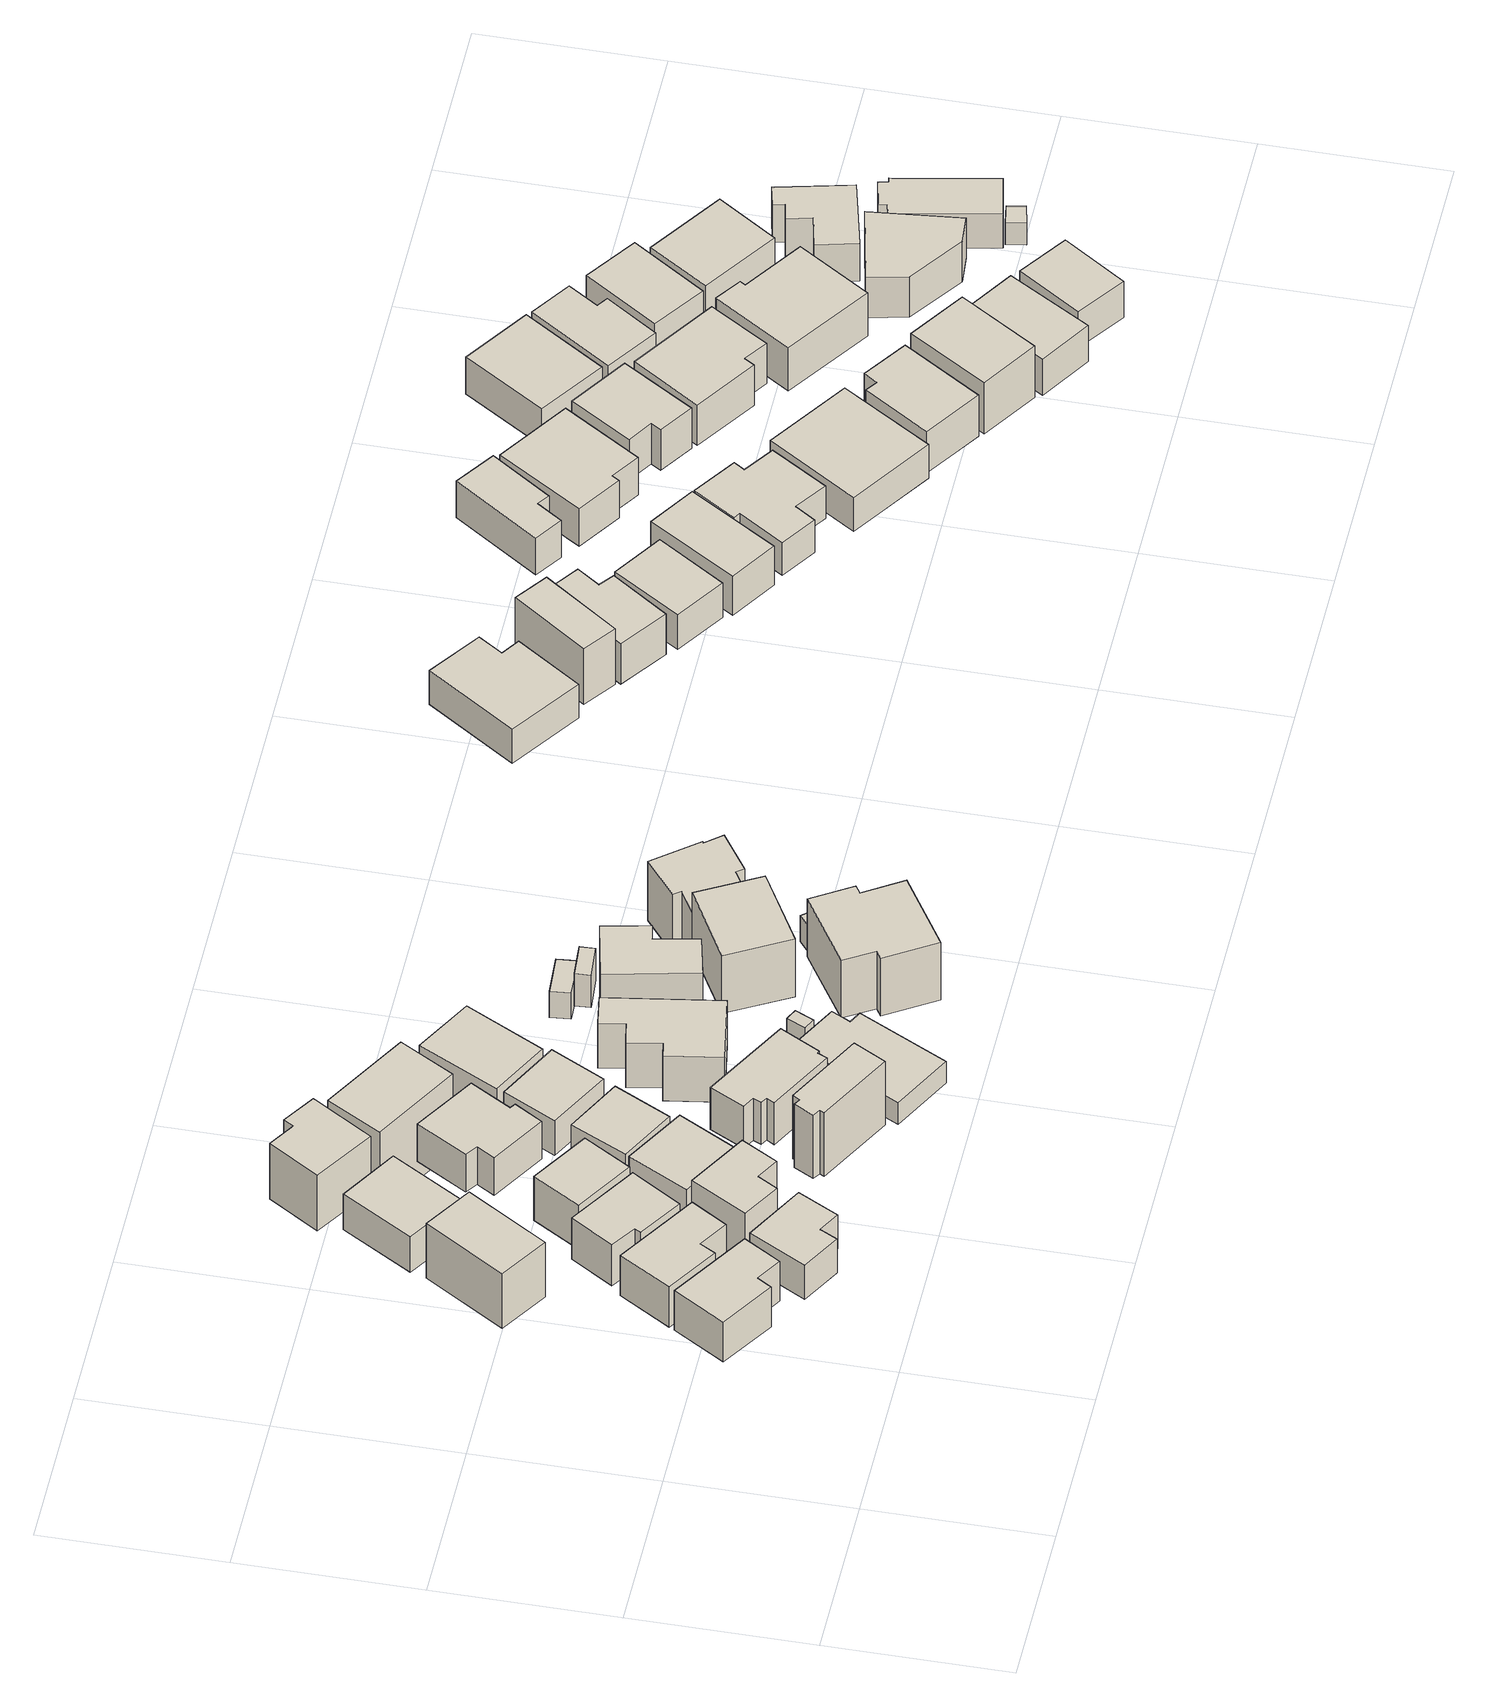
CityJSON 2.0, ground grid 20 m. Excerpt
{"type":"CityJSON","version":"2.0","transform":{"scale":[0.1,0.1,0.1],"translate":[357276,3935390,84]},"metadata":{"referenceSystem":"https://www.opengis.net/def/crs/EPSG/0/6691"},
"CityObjects":{
"building1":{"type":"Building","attributes":{"usage":"411","measuredHeight":6.2,"storeysAboveGround":2,"BuildingIDAttribute.prefecture":"14","BuildingIDAttribute.city":"14153","BuildingDetailAttribute.totalFloorArea":105.01,"BuildingDetailAttribute.buildingFootprintArea":52.5,"BuildingDetailAttribute.buildingStructureType":"601","BuildingDetailAttribute.buildingStructureOrgType":"1","BuildingDetailAttribute.orgUsage":"10","BuildingDetailAttribute.surveyYear":2015},"geometry":[{"type":"Solid","lod":"1","boundaries":[[[[0,1,2,3,4,5]],[[4,6,7,5]],[[3,8,6,4]],[[2,9,8,3]],[[1,10,9,2]],[[0,11,10,1]],[[5,7,11,0]],[[6,8,9,10,11,7]]]]}]},
"building2":{"type":"Building","attributes":{"usage":"411","measuredHeight":6.5,"storeysAboveGround":2,"BuildingIDAttribute.prefecture":"14","BuildingIDAttribute.city":"14153","BuildingDetailAttribute.totalFloorArea":103.82,"BuildingDetailAttribute.buildingFootprintArea":51.91,"BuildingDetailAttribute.buildingStructureType":"601","BuildingDetailAttribute.buildingStructureOrgType":"1","BuildingDetailAttribute.orgUsage":"10","BuildingDetailAttribute.surveyYear":2015},"geometry":[{"type":"Solid","lod":"1","boundaries":[[[[12,13,14,15,16,17]],[[16,18,19,17]],[[15,20,18,16]],[[14,21,20,15]],[[13,22,21,14]],[[12,23,22,13]],[[17,19,23,12]],[[18,20,21,22,23,19]]]]}]},
"building3":{"type":"Building","attributes":{"usage":"411","measuredHeight":8.1,"storeysAboveGround":3,"BuildingIDAttribute.prefecture":"14","BuildingIDAttribute.city":"14153","BuildingDetailAttribute.totalFloorArea":165.5,"BuildingDetailAttribute.buildingFootprintArea":55.17,"BuildingDetailAttribute.buildingStructureType":"601","BuildingDetailAttribute.buildingStructureOrgType":"1","BuildingDetailAttribute.orgUsage":"10","BuildingDetailAttribute.surveyYear":2015},"geometry":[{"type":"Solid","lod":"1","boundaries":[[[[24,25,26,27]],[[26,28,29,27]],[[25,30,28,26]],[[24,31,30,25]],[[27,29,31,24]],[[28,30,31,29]]]]}]},
"building4":{"type":"Building","attributes":{"usage":"411","measuredHeight":5.1,"storeysAboveGround":2,"BuildingIDAttribute.prefecture":"14","BuildingIDAttribute.city":"14153","BuildingDetailAttribute.totalFloorArea":83.17,"BuildingDetailAttribute.buildingFootprintArea":41.58,"BuildingDetailAttribute.buildingStructureType":"601","BuildingDetailAttribute.buildingStructureOrgType":"1","BuildingDetailAttribute.orgUsage":"10","BuildingDetailAttribute.surveyYear":2015},"geometry":[{"type":"Solid","lod":"1","boundaries":[[[[32,33,34,35,36,37]],[[36,38,39,37]],[[35,40,38,36]],[[34,41,40,35]],[[33,42,41,34]],[[32,43,42,33]],[[37,39,43,32]],[[38,40,41,42,43,39]]]]}]},
"building5":{"type":"Building","attributes":{"usage":"411","measuredHeight":6.7,"storeysAboveGround":2,"BuildingIDAttribute.prefecture":"14","BuildingIDAttribute.city":"14153","BuildingDetailAttribute.totalFloorArea":92.47,"BuildingDetailAttribute.buildingFootprintArea":46.24,"BuildingDetailAttribute.buildingStructureType":"601","BuildingDetailAttribute.buildingStructureOrgType":"1","BuildingDetailAttribute.orgUsage":"10","BuildingDetailAttribute.surveyYear":2015},"geometry":[{"type":"Solid","lod":"1","boundaries":[[[[44,45,46,47,48,49]],[[48,50,51,49]],[[47,52,50,48]],[[46,53,52,47]],[[45,54,53,46]],[[44,55,54,45]],[[49,51,55,44]],[[50,52,53,54,55,51]]]]}]},
"building6":{"type":"Building","attributes":{"usage":"411","measuredHeight":7.8,"storeysAboveGround":2,"BuildingIDAttribute.prefecture":"14","BuildingIDAttribute.city":"14153","BuildingDetailAttribute.totalFloorArea":79.97,"BuildingDetailAttribute.buildingFootprintArea":39.98,"BuildingDetailAttribute.buildingStructureType":"601","BuildingDetailAttribute.buildingStructureOrgType":"1","BuildingDetailAttribute.orgUsage":"10","BuildingDetailAttribute.surveyYear":2015},"geometry":[{"type":"Solid","lod":"1","boundaries":[[[[56,57,58,59,60,61]],[[60,62,63,61]],[[59,64,62,60]],[[58,65,64,59]],[[57,66,65,58]],[[56,67,66,57]],[[61,63,67,56]],[[62,64,65,66,67,63]]]]}]},
"building7":{"type":"Building","attributes":{"usage":"411","measuredHeight":5.6,"storeysAboveGround":2,"BuildingIDAttribute.prefecture":"14","BuildingIDAttribute.city":"14153","BuildingDetailAttribute.totalFloorArea":114.81,"BuildingDetailAttribute.buildingFootprintArea":57.4,"BuildingDetailAttribute.buildingStructureType":"601","BuildingDetailAttribute.buildingStructureOrgType":"1","BuildingDetailAttribute.orgUsage":"10","BuildingDetailAttribute.surveyYear":2015},"geometry":[{"type":"Solid","lod":"1","boundaries":[[[[68,69,70,71]],[[70,72,73,71]],[[69,74,72,70]],[[68,75,74,69]],[[71,73,75,68]],[[72,74,75,73]]]]}]},
"building8":{"type":"Building","attributes":{"usage":"411","measuredHeight":7.2,"storeysAboveGround":2,"BuildingIDAttribute.prefecture":"14","BuildingIDAttribute.city":"14153","BuildingDetailAttribute.totalFloorArea":77.04,"BuildingDetailAttribute.buildingFootprintArea":38.52,"BuildingDetailAttribute.buildingStructureType":"601","BuildingDetailAttribute.buildingStructureOrgType":"1","BuildingDetailAttribute.orgUsage":"10","BuildingDetailAttribute.surveyYear":2015},"geometry":[{"type":"Solid","lod":"1","boundaries":[[[[76,77,78,79]],[[78,80,81,79]],[[77,82,80,78]],[[76,83,82,77]],[[79,81,83,76]],[[80,82,83,81]]]]}]},
"building9":{"type":"Building","attributes":{"usage":"411","measuredHeight":6.4,"storeysAboveGround":2,"BuildingIDAttribute.prefecture":"14","BuildingIDAttribute.city":"14153","BuildingDetailAttribute.totalFloorArea":116.78,"BuildingDetailAttribute.buildingFootprintArea":58.39,"BuildingDetailAttribute.buildingStructureType":"601","BuildingDetailAttribute.buildingStructureOrgType":"1","BuildingDetailAttribute.orgUsage":"10","BuildingDetailAttribute.surveyYear":2015},"geometry":[{"type":"Solid","lod":"1","boundaries":[[[[84,85,86,87]],[[86,88,89,87]],[[85,90,88,86]],[[84,91,90,85]],[[87,89,91,84]],[[88,90,91,89]]]]}]},
"building10":{"type":"Building","attributes":{"usage":"412","measuredHeight":8.6,"storeysAboveGround":2,"BuildingIDAttribute.prefecture":"14","BuildingIDAttribute.city":"14153","BuildingDetailAttribute.totalFloorArea":86.62,"BuildingDetailAttribute.buildingFootprintArea":43.31,"BuildingDetailAttribute.buildingStructureType":"601","BuildingDetailAttribute.buildingStructureOrgType":"1","BuildingDetailAttribute.orgUsage":"20","BuildingDetailAttribute.surveyYear":2015},"geometry":[{"type":"Solid","lod":"1","boundaries":[[[[92,93,94,95,96,97]],[[96,98,99,97]],[[95,100,98,96]],[[94,101,100,95]],[[93,102,101,94]],[[92,103,102,93]],[[97,99,103,92]],[[98,100,101,102,103,99]]]]}]},
"building11":{"type":"Building","attributes":{"usage":"411","measuredHeight":6.5,"storeysAboveGround":2,"BuildingIDAttribute.prefecture":"14","BuildingIDAttribute.city":"14153","BuildingDetailAttribute.totalFloorArea":81.67,"BuildingDetailAttribute.buildingFootprintArea":40.83,"BuildingDetailAttribute.buildingStructureType":"601","BuildingDetailAttribute.buildingStructureOrgType":"1","BuildingDetailAttribute.orgUsage":"10","BuildingDetailAttribute.surveyYear":2015},"geometry":[{"type":"Solid","lod":"1","boundaries":[[[[104,105,106,107]],[[106,108,109,107]],[[105,110,108,106]],[[104,111,110,105]],[[107,109,111,104]],[[108,110,111,109]]]]}]},
"building12":{"type":"Building","attributes":{"usage":"411","measuredHeight":9.2,"storeysAboveGround":3,"BuildingIDAttribute.prefecture":"14","BuildingIDAttribute.city":"14153","BuildingDetailAttribute.totalFloorArea":96.27,"BuildingDetailAttribute.buildingFootprintArea":32.09,"BuildingDetailAttribute.buildingStructureType":"601","BuildingDetailAttribute.buildingStructureOrgType":"1","BuildingDetailAttribute.orgUsage":"10","BuildingDetailAttribute.surveyYear":2015},"geometry":[{"type":"Solid","lod":"1","boundaries":[[[[112,113,114,115,116,117,118,119]],[[118,120,121,119]],[[117,122,120,118]],[[116,123,122,117]],[[115,124,123,116]],[[114,125,124,115]],[[113,126,125,114]],[[112,127,126,113]],[[119,121,127,112]],[[120,122,123,124,125,126,127,121]]]]}]},
"building13":{"type":"Building","attributes":{"usage":"411","measuredHeight":6.4,"storeysAboveGround":2,"BuildingIDAttribute.prefecture":"14","BuildingIDAttribute.city":"14153","BuildingDetailAttribute.totalFloorArea":84.04,"BuildingDetailAttribute.buildingFootprintArea":42.02,"BuildingDetailAttribute.buildingStructureType":"601","BuildingDetailAttribute.buildingStructureOrgType":"1","BuildingDetailAttribute.orgUsage":"10","BuildingDetailAttribute.surveyYear":2015},"geometry":[{"type":"Solid","lod":"1","boundaries":[[[[128,129,130,131,132,133,134,135]],[[134,136,137,135]],[[133,138,136,134]],[[132,139,138,133]],[[131,140,139,132]],[[130,141,140,131]],[[129,142,141,130]],[[128,143,142,129]],[[135,137,143,128]],[[136,138,139,140,141,142,143,137]]]]}]},
"building14":{"type":"Building","attributes":{"usage":"412","measuredHeight":6.6,"storeysAboveGround":2,"BuildingIDAttribute.prefecture":"14","BuildingIDAttribute.city":"14153","BuildingDetailAttribute.totalFloorArea":97.39,"BuildingDetailAttribute.buildingFootprintArea":48.7,"BuildingDetailAttribute.buildingStructureType":"610","BuildingDetailAttribute.buildingStructureOrgType":"2","BuildingDetailAttribute.orgUsage":"20","BuildingDetailAttribute.surveyYear":2015},"geometry":[{"type":"Solid","lod":"1","boundaries":[[[[144,145,146,147]],[[146,148,149,147]],[[145,150,148,146]],[[144,151,150,145]],[[147,149,151,144]],[[148,150,151,149]]]]}]},
"building15":{"type":"Building","attributes":{"usage":"412","measuredHeight":11.1,"storeysAboveGround":2,"BuildingIDAttribute.prefecture":"14","BuildingIDAttribute.city":"14153","BuildingDetailAttribute.totalFloorArea":129.77,"BuildingDetailAttribute.buildingFootprintArea":64.89,"BuildingDetailAttribute.buildingStructureType":"601","BuildingDetailAttribute.buildingStructureOrgType":"1","BuildingDetailAttribute.orgUsage":"20","BuildingDetailAttribute.surveyYear":2015},"geometry":[{"type":"Solid","lod":"1","boundaries":[[[[152,153,154,155]],[[154,156,157,155]],[[153,158,156,154]],[[152,159,158,153]],[[155,157,159,152]],[[156,158,159,157]]]]}]},
"building16":{"type":"Building","attributes":{"usage":"413","measuredHeight":6.7,"storeysAboveGround":2,"BuildingIDAttribute.prefecture":"14","BuildingIDAttribute.city":"14153","BuildingDetailAttribute.totalFloorArea":169.78,"BuildingDetailAttribute.buildingFootprintArea":84.89,"BuildingDetailAttribute.buildingStructureType":"601","BuildingDetailAttribute.buildingStructureOrgType":"1","BuildingDetailAttribute.orgUsage":"30","BuildingDetailAttribute.surveyYear":2015},"geometry":[{"type":"Solid","lod":"1","boundaries":[[[[160,161,162,163,164,165,166,167,168,169]],[[168,170,171,169]],[[167,172,170,168]],[[166,173,172,167]],[[165,174,173,166]],[[164,175,174,165]],[[163,176,175,164]],[[162,177,176,163]],[[161,178,177,162]],[[160,179,178,161]],[[169,171,179,160]],[[170,172,173,174,175,176,177,178,179,171]]]]}]},
"building17":{"type":"Building","attributes":{"usage":"411","storeysAboveGround":2,"BuildingIDAttribute.prefecture":"14","BuildingIDAttribute.city":"14153","BuildingDetailAttribute.totalFloorArea":164.51,"BuildingDetailAttribute.buildingFootprintArea":82.25,"BuildingDetailAttribute.buildingStructureType":"601","BuildingDetailAttribute.buildingStructureOrgType":"1","BuildingDetailAttribute.orgUsage":"10","BuildingDetailAttribute.surveyYear":2015},"geometry":[{"type":"Solid","lod":"1","boundaries":[[[[180,181,182,183,184,185]],[[184,186,187,185]],[[183,188,186,184]],[[182,189,188,183]],[[181,190,189,182]],[[180,191,190,181]],[[185,187,191,180]],[[186,188,189,190,191,187]]]]}]},
"building18":{"type":"Building","attributes":{"usage":"412","measuredHeight":9.7,"storeysAboveGround":2,"BuildingIDAttribute.prefecture":"14","BuildingIDAttribute.city":"14153","BuildingDetailAttribute.totalFloorArea":137.78,"BuildingDetailAttribute.buildingFootprintArea":68.89,"BuildingDetailAttribute.buildingStructureType":"610","BuildingDetailAttribute.buildingStructureOrgType":"2","BuildingDetailAttribute.orgUsage":"20","BuildingDetailAttribute.surveyYear":2015},"geometry":[{"type":"Solid","lod":"1","boundaries":[[[[192,193,194,195]],[[194,196,197,195]],[[193,198,196,194]],[[192,199,198,193]],[[195,197,199,192]],[[196,198,199,197]]]]}]},
"building19":{"type":"Building","attributes":{"usage":"411","measuredHeight":7.8,"storeysAboveGround":2,"BuildingIDAttribute.prefecture":"14","BuildingIDAttribute.city":"14153","BuildingDetailAttribute.totalFloorArea":143.41,"BuildingDetailAttribute.buildingFootprintArea":71.7,"BuildingDetailAttribute.buildingStructureType":"601","BuildingDetailAttribute.buildingStructureOrgType":"1","BuildingDetailAttribute.orgUsage":"10","BuildingDetailAttribute.surveyYear":2015},"geometry":[{"type":"Solid","lod":"1","boundaries":[[[[200,201,202,203,204,205,206,207]],[[206,208,209,207]],[[205,210,208,206]],[[204,211,210,205]],[[203,212,211,204]],[[202,213,212,203]],[[201,214,213,202]],[[200,215,214,201]],[[207,209,215,200]],[[208,210,211,212,213,214,215,209]]]]}]},
"building20":{"type":"Building","attributes":{"BuildingIDAttribute.prefecture":"14","BuildingIDAttribute.city":"14153","BuildingDetailAttribute.surveyYear":2015},"geometry":[{"type":"Solid","lod":"1","boundaries":[[[[216,217,218,219]],[[218,220,221,219]],[[217,222,220,218]],[[216,223,222,217]],[[219,221,223,216]],[[220,222,223,221]]]]}]},
"building21":{"type":"Building","attributes":{"measuredHeight":4.3,"BuildingIDAttribute.prefecture":"14","BuildingIDAttribute.city":"14153","BuildingDetailAttribute.surveyYear":2015},"geometry":[{"type":"Solid","lod":"1","boundaries":[[[[224,225,226,227,228]],[[227,229,230,228]],[[226,231,229,227]],[[225,232,231,226]],[[224,233,232,225]],[[228,230,233,224]],[[229,231,232,233,230]]]]}]},
"building22":{"type":"Building","attributes":{"usage":"411","measuredHeight":8.5,"storeysAboveGround":2,"BuildingIDAttribute.prefecture":"14","BuildingIDAttribute.city":"14153","BuildingDetailAttribute.totalFloorArea":115.62,"BuildingDetailAttribute.buildingFootprintArea":57.81,"BuildingDetailAttribute.buildingStructureType":"610","BuildingDetailAttribute.buildingStructureOrgType":"2","BuildingDetailAttribute.orgUsage":"10","BuildingDetailAttribute.surveyYear":2015},"geometry":[{"type":"Solid","lod":"1","boundaries":[[[[234,235,236,237,238,239]],[[238,240,241,239]],[[237,242,240,238]],[[236,243,242,237]],[[235,244,243,236]],[[234,245,244,235]],[[239,241,245,234]],[[240,242,243,244,245,241]]]]}]},
"building23":{"type":"Building","attributes":{"measuredHeight":4.7,"BuildingIDAttribute.prefecture":"14","BuildingIDAttribute.city":"14153","BuildingDetailAttribute.surveyYear":2015},"geometry":[{"type":"Solid","lod":"1","boundaries":[[[[246,227,226,247,248]],[[247,249,250,248]],[[226,251,249,247]],[[227,252,251,226]],[[246,253,252,227]],[[248,250,253,246]],[[249,251,252,253,250]]]]}]},
"building24":{"type":"Building","attributes":{"usage":"411","measuredHeight":9.1,"storeysAboveGround":2,"BuildingIDAttribute.prefecture":"14","BuildingIDAttribute.city":"14153","BuildingDetailAttribute.totalFloorArea":165.86,"BuildingDetailAttribute.buildingFootprintArea":82.93,"BuildingDetailAttribute.buildingStructureType":"601","BuildingDetailAttribute.buildingStructureOrgType":"1","BuildingDetailAttribute.orgUsage":"10","BuildingDetailAttribute.surveyYear":2015,"BuildingLandSlideRiskAttribute.description":"1","BuildingLandSlideRiskAttribute.areaType":"1"},"geometry":[{"type":"Solid","lod":"1","boundaries":[[[[254,255,256,257,258,259,260,261]],[[260,262,263,261]],[[259,264,262,260]],[[258,265,264,259]],[[257,266,265,258]],[[256,267,266,257]],[[255,268,267,256]],[[254,269,268,255]],[[261,263,269,254]],[[262,264,265,266,267,268,269,263]]]]}]},
"building25":{"type":"Building","attributes":{"usage":"413","measuredHeight":9,"storeysAboveGround":2,"BuildingIDAttribute.prefecture":"14","BuildingIDAttribute.city":"14153","BuildingDetailAttribute.totalFloorArea":117.1,"BuildingDetailAttribute.buildingFootprintArea":58.55,"BuildingDetailAttribute.buildingStructureType":"601","BuildingDetailAttribute.buildingStructureOrgType":"1","BuildingDetailAttribute.orgUsage":"30","BuildingDetailAttribute.surveyYear":2015},"geometry":[{"type":"Solid","lod":"1","boundaries":[[[[270,271,272,273]],[[272,274,275,273]],[[271,276,274,272]],[[270,277,276,271]],[[273,275,277,270]],[[274,276,277,275]]]]}]},
"building26":{"type":"Building","attributes":{"measuredHeight":4.3,"BuildingIDAttribute.prefecture":"14","BuildingIDAttribute.city":"14153","BuildingDetailAttribute.surveyYear":2015},"geometry":[{"type":"Solid","lod":"1","boundaries":[[[[278,279,280,281]],[[280,282,283,281]],[[279,284,282,280]],[[278,285,284,279]],[[281,283,285,278]],[[282,284,285,283]]]]}]},
"building27":{"type":"Building","attributes":{"usage":"413","measuredHeight":10,"storeysAboveGround":2,"BuildingIDAttribute.prefecture":"14","BuildingIDAttribute.city":"14153","BuildingDetailAttribute.totalFloorArea":134.69,"BuildingDetailAttribute.buildingFootprintArea":67.34,"BuildingDetailAttribute.buildingStructureType":"601","BuildingDetailAttribute.buildingStructureOrgType":"1","BuildingDetailAttribute.orgUsage":"30","BuildingDetailAttribute.surveyYear":2015},"geometry":[{"type":"Solid","lod":"1","boundaries":[[[[286,287,288,289,290,291,292,293,294,295]],[[294,296,297,295]],[[293,298,296,294]],[[292,299,298,293]],[[291,300,299,292]],[[290,301,300,291]],[[289,302,301,290]],[[288,303,302,289]],[[287,304,303,288]],[[286,305,304,287]],[[295,297,305,286]],[[296,298,299,300,301,302,303,304,305,297]]]]}]},
"building28":{"type":"Building","attributes":{"usage":"411","measuredHeight":5.7,"storeysAboveGround":2,"BuildingIDAttribute.prefecture":"14","BuildingIDAttribute.city":"14153","BuildingDetailAttribute.totalFloorArea":172.62,"BuildingDetailAttribute.buildingFootprintArea":86.31,"BuildingDetailAttribute.buildingStructureType":"601","BuildingDetailAttribute.buildingStructureOrgType":"1","BuildingDetailAttribute.orgUsage":"10","BuildingDetailAttribute.surveyYear":2015,"BuildingRiverFloodingRiskAttribute.description":"6","BuildingRiverFloodingRiskAttribute.rankOrg":"2","BuildingRiverFloodingRiskAttribute.depth":1.21,"BuildingRiverFloodingRiskAttribute.adminType":"2","BuildingRiverFloodingRiskAttribute.scale":"1","BuildingLandSlideRiskAttribute.description":"1","BuildingLandSlideRiskAttribute.areaType":"1"},"geometry":[{"type":"Solid","lod":"1","boundaries":[[[[306,307,308,309,310,311]],[[310,312,313,311]],[[309,314,312,310]],[[308,315,314,309]],[[307,316,315,308]],[[306,317,316,307]],[[311,313,317,306]],[[312,314,315,316,317,313]]]]}]},
"building29":{"type":"Building","attributes":{"usage":"411","measuredHeight":8.3,"storeysAboveGround":2,"BuildingIDAttribute.prefecture":"14","BuildingIDAttribute.city":"14153","BuildingDetailAttribute.totalFloorArea":89.39,"BuildingDetailAttribute.buildingFootprintArea":44.69,"BuildingDetailAttribute.buildingStructureType":"601","BuildingDetailAttribute.buildingStructureOrgType":"1","BuildingDetailAttribute.orgUsage":"10","BuildingDetailAttribute.surveyYear":2015,"BuildingRiverFloodingRiskAttribute.description":"6","BuildingRiverFloodingRiskAttribute.rankOrg":"2","BuildingRiverFloodingRiskAttribute.depth":1.24,"BuildingRiverFloodingRiskAttribute.adminType":"2","BuildingRiverFloodingRiskAttribute.scale":"1"},"geometry":[{"type":"Solid","lod":"1","boundaries":[[[[318,319,320,321]],[[320,322,323,321]],[[319,324,322,320]],[[318,325,324,319]],[[321,323,325,318]],[[322,324,325,323]]]]}]},
"building30":{"type":"Building","attributes":{"usage":"411","measuredHeight":6.7,"storeysAboveGround":2,"BuildingIDAttribute.prefecture":"14","BuildingIDAttribute.city":"14153","BuildingDetailAttribute.totalFloorArea":91.14,"BuildingDetailAttribute.buildingFootprintArea":45.57,"BuildingDetailAttribute.buildingStructureType":"601","BuildingDetailAttribute.buildingStructureOrgType":"1","BuildingDetailAttribute.orgUsage":"10","BuildingDetailAttribute.surveyYear":2015,"BuildingRiverFloodingRiskAttribute.description":"6","BuildingRiverFloodingRiskAttribute.rankOrg":"2","BuildingRiverFloodingRiskAttribute.depth":1.1,"BuildingRiverFloodingRiskAttribute.adminType":"2","BuildingRiverFloodingRiskAttribute.scale":"1"},"geometry":[{"type":"Solid","lod":"1","boundaries":[[[[326,327,328,329,330,331]],[[330,332,333,331]],[[329,334,332,330]],[[328,335,334,329]],[[327,336,335,328]],[[326,337,336,327]],[[331,333,337,326]],[[332,334,335,336,337,333]]]]}]},
"building31":{"type":"Building","attributes":{"usage":"411","measuredHeight":5.8,"storeysAboveGround":2,"BuildingIDAttribute.prefecture":"14","BuildingIDAttribute.city":"14153","BuildingDetailAttribute.totalFloorArea":96.42,"BuildingDetailAttribute.buildingFootprintArea":48.21,"BuildingDetailAttribute.buildingStructureType":"601","BuildingDetailAttribute.buildingStructureOrgType":"1","BuildingDetailAttribute.orgUsage":"10","BuildingDetailAttribute.surveyYear":2015,"BuildingRiverFloodingRiskAttribute.description":"6","BuildingRiverFloodingRiskAttribute.rankOrg":"2","BuildingRiverFloodingRiskAttribute.depth":0.972,"BuildingRiverFloodingRiskAttribute.adminType":"2","BuildingRiverFloodingRiskAttribute.scale":"1"},"geometry":[{"type":"Solid","lod":"1","boundaries":[[[[338,339,340,341]],[[340,342,343,341]],[[339,344,342,340]],[[338,345,344,339]],[[341,343,345,338]],[[342,344,345,343]]]]}]},
"building32":{"type":"Building","attributes":{"usage":"411","measuredHeight":6.8,"storeysAboveGround":2,"BuildingIDAttribute.prefecture":"14","BuildingIDAttribute.city":"14153","BuildingDetailAttribute.totalFloorArea":114.7,"BuildingDetailAttribute.buildingFootprintArea":57.35,"BuildingDetailAttribute.buildingStructureType":"601","BuildingDetailAttribute.buildingStructureOrgType":"1","BuildingDetailAttribute.orgUsage":"10","BuildingDetailAttribute.surveyYear":2015,"BuildingRiverFloodingRiskAttribute.description":"6","BuildingRiverFloodingRiskAttribute.rankOrg":"2","BuildingRiverFloodingRiskAttribute.depth":1.36,"BuildingRiverFloodingRiskAttribute.adminType":"2","BuildingRiverFloodingRiskAttribute.scale":"1"},"geometry":[{"type":"Solid","lod":"1","boundaries":[[[[346,347,348,349]],[[348,350,351,349]],[[347,352,350,348]],[[346,353,352,347]],[[349,351,353,346]],[[350,352,353,351]]]]}]},
"building33":{"type":"Building","attributes":{"usage":"411","measuredHeight":4.6,"storeysAboveGround":2,"BuildingIDAttribute.prefecture":"14","BuildingIDAttribute.city":"14153","BuildingDetailAttribute.totalFloorArea":177.79,"BuildingDetailAttribute.buildingFootprintArea":88.89,"BuildingDetailAttribute.buildingStructureType":"601","BuildingDetailAttribute.buildingStructureOrgType":"1","BuildingDetailAttribute.orgUsage":"10","BuildingDetailAttribute.surveyYear":2015,"BuildingRiverFloodingRiskAttribute.description":"6","BuildingRiverFloodingRiskAttribute.rankOrg":"2","BuildingRiverFloodingRiskAttribute.depth":1.07,"BuildingRiverFloodingRiskAttribute.adminType":"2","BuildingRiverFloodingRiskAttribute.scale":"1"},"geometry":[{"type":"Solid","lod":"1","boundaries":[[[[354,355,356,357,358,359,360,361,362,363]],[[362,364,365,363]],[[361,366,364,362]],[[360,367,366,361]],[[359,368,367,360]],[[358,369,368,359]],[[357,370,369,358]],[[356,371,370,357]],[[355,372,371,356]],[[354,373,372,355]],[[363,365,373,354]],[[364,366,367,368,369,370,371,372,373,365]]]]}]},
"building34":{"type":"Building","attributes":{"usage":"411","measuredHeight":5.9,"storeysAboveGround":2,"BuildingIDAttribute.prefecture":"14","BuildingIDAttribute.city":"14153","BuildingDetailAttribute.totalFloorArea":78.63,"BuildingDetailAttribute.buildingFootprintArea":39.31,"BuildingDetailAttribute.buildingStructureType":"601","BuildingDetailAttribute.buildingStructureOrgType":"1","BuildingDetailAttribute.orgUsage":"10","BuildingDetailAttribute.surveyYear":2015,"BuildingRiverFloodingRiskAttribute.description":"6","BuildingRiverFloodingRiskAttribute.rankOrg":"2","BuildingRiverFloodingRiskAttribute.depth":1.12,"BuildingRiverFloodingRiskAttribute.adminType":"2","BuildingRiverFloodingRiskAttribute.scale":"1"},"geometry":[{"type":"Solid","lod":"1","boundaries":[[[[374,375,376,377,378,379]],[[378,380,381,379]],[[377,382,380,378]],[[376,383,382,377]],[[375,384,383,376]],[[374,385,384,375]],[[379,381,385,374]],[[380,382,383,384,385,381]]]]}]},
"building35":{"type":"Building","attributes":{"usage":"411","measuredHeight":6.5,"storeysAboveGround":2,"BuildingIDAttribute.prefecture":"14","BuildingIDAttribute.city":"14153","BuildingDetailAttribute.totalFloorArea":170.46,"BuildingDetailAttribute.buildingFootprintArea":85.23,"BuildingDetailAttribute.buildingStructureType":"601","BuildingDetailAttribute.buildingStructureOrgType":"1","BuildingDetailAttribute.orgUsage":"10","BuildingDetailAttribute.surveyYear":2015,"BuildingRiverFloodingRiskAttribute.description":"6","BuildingRiverFloodingRiskAttribute.rankOrg":"2","BuildingRiverFloodingRiskAttribute.depth":0.922,"BuildingRiverFloodingRiskAttribute.adminType":"2","BuildingRiverFloodingRiskAttribute.scale":"1"},"geometry":[{"type":"Solid","lod":"1","boundaries":[[[[386,387,388,389,390,391]],[[390,392,393,391]],[[389,394,392,390]],[[388,395,394,389]],[[387,396,395,388]],[[386,397,396,387]],[[391,393,397,386]],[[392,394,395,396,397,393]]]]}]},
"building36":{"type":"Building","attributes":{"usage":"412","measuredHeight":5.2,"storeysAboveGround":2,"BuildingIDAttribute.prefecture":"14","BuildingIDAttribute.city":"14153","BuildingDetailAttribute.totalFloorArea":209.8,"BuildingDetailAttribute.buildingFootprintArea":104.9,"BuildingDetailAttribute.buildingStructureType":"601","BuildingDetailAttribute.buildingStructureOrgType":"1","BuildingDetailAttribute.orgUsage":"20","BuildingDetailAttribute.surveyYear":2015,"BuildingRiverFloodingRiskAttribute.description":"6","BuildingRiverFloodingRiskAttribute.rankOrg":"2","BuildingRiverFloodingRiskAttribute.depth":1.16,"BuildingRiverFloodingRiskAttribute.adminType":"2","BuildingRiverFloodingRiskAttribute.scale":"1"},"geometry":[{"type":"Solid","lod":"1","boundaries":[[[[398,399,400,401]],[[400,402,403,401]],[[399,404,402,400]],[[398,405,404,399]],[[401,403,405,398]],[[402,404,405,403]]]]}]},
"building37":{"type":"Building","attributes":{"usage":"411","measuredHeight":6.8,"storeysAboveGround":2,"BuildingIDAttribute.prefecture":"14","BuildingIDAttribute.city":"14153","BuildingDetailAttribute.totalFloorArea":123.59,"BuildingDetailAttribute.buildingFootprintArea":61.8,"BuildingDetailAttribute.buildingStructureType":"601","BuildingDetailAttribute.buildingStructureOrgType":"1","BuildingDetailAttribute.orgUsage":"10","BuildingDetailAttribute.surveyYear":2015,"BuildingRiverFloodingRiskAttribute.description":"6","BuildingRiverFloodingRiskAttribute.rankOrg":"2","BuildingRiverFloodingRiskAttribute.depth":1.43,"BuildingRiverFloodingRiskAttribute.adminType":"2","BuildingRiverFloodingRiskAttribute.scale":"1"},"geometry":[{"type":"Solid","lod":"1","boundaries":[[[[406,407,408,409,410,411]],[[410,412,413,411]],[[409,414,412,410]],[[408,415,414,409]],[[407,416,415,408]],[[406,417,416,407]],[[411,413,417,406]],[[412,414,415,416,417,413]]]]}]},
"building38":{"type":"Building","attributes":{"usage":"411","measuredHeight":6.4,"storeysAboveGround":2,"BuildingIDAttribute.prefecture":"14","BuildingIDAttribute.city":"14153","BuildingDetailAttribute.totalFloorArea":110.53,"BuildingDetailAttribute.buildingFootprintArea":55.26,"BuildingDetailAttribute.buildingStructureType":"601","BuildingDetailAttribute.buildingStructureOrgType":"1","BuildingDetailAttribute.orgUsage":"10","BuildingDetailAttribute.surveyYear":2015,"BuildingRiverFloodingRiskAttribute.description":"6","BuildingRiverFloodingRiskAttribute.rankOrg":"2","BuildingRiverFloodingRiskAttribute.depth":0.68,"BuildingRiverFloodingRiskAttribute.adminType":"2","BuildingRiverFloodingRiskAttribute.scale":"1"},"geometry":[{"type":"Solid","lod":"1","boundaries":[[[[418,419,420,421,422,423]],[[422,424,425,423]],[[421,426,424,422]],[[420,427,426,421]],[[419,428,427,420]],[[418,429,428,419]],[[423,425,429,418]],[[424,426,427,428,429,425]]]]}]},
"building39":{"type":"Building","attributes":{"usage":"411","measuredHeight":8,"storeysAboveGround":3,"BuildingIDAttribute.prefecture":"14","BuildingIDAttribute.city":"14153","BuildingDetailAttribute.totalFloorArea":187.51,"BuildingDetailAttribute.buildingFootprintArea":62.5,"BuildingDetailAttribute.buildingStructureType":"601","BuildingDetailAttribute.buildingStructureOrgType":"1","BuildingDetailAttribute.orgUsage":"10","BuildingDetailAttribute.surveyYear":2015,"BuildingRiverFloodingRiskAttribute.description":"6","BuildingRiverFloodingRiskAttribute.rankOrg":"2","BuildingRiverFloodingRiskAttribute.depth":1.47,"BuildingRiverFloodingRiskAttribute.adminType":"2","BuildingRiverFloodingRiskAttribute.scale":"1"},"geometry":[{"type":"Solid","lod":"1","boundaries":[[[[430,431,432,433]],[[432,434,435,433]],[[431,436,434,432]],[[430,437,436,431]],[[433,435,437,430]],[[434,436,437,435]]]]}]},
"building40":{"type":"Building","attributes":{"usage":"411","measuredHeight":6.4,"storeysAboveGround":2,"BuildingIDAttribute.prefecture":"14","BuildingIDAttribute.city":"14153","BuildingDetailAttribute.totalFloorArea":159.04,"BuildingDetailAttribute.buildingFootprintArea":79.52,"BuildingDetailAttribute.buildingStructureType":"601","BuildingDetailAttribute.buildingStructureOrgType":"1","BuildingDetailAttribute.orgUsage":"10","BuildingDetailAttribute.surveyYear":2015,"BuildingRiverFloodingRiskAttribute.description":"6","BuildingRiverFloodingRiskAttribute.rankOrg":"1","BuildingRiverFloodingRiskAttribute.depth":0.39,"BuildingRiverFloodingRiskAttribute.adminType":"2","BuildingRiverFloodingRiskAttribute.scale":"1"},"geometry":[{"type":"Solid","lod":"1","boundaries":[[[[438,439,440,441,442,443]],[[442,444,445,443]],[[441,446,444,442]],[[440,447,446,441]],[[439,448,447,440]],[[438,449,448,439]],[[443,445,449,438]],[[444,446,447,448,449,445]]]]}]},
"building41":{"type":"Building","attributes":{"usage":"411","measuredHeight":6.2,"storeysAboveGround":2,"BuildingIDAttribute.prefecture":"14","BuildingIDAttribute.city":"14153","BuildingDetailAttribute.totalFloorArea":153.67,"BuildingDetailAttribute.buildingFootprintArea":76.84,"BuildingDetailAttribute.buildingStructureType":"601","BuildingDetailAttribute.buildingStructureOrgType":"1","BuildingDetailAttribute.orgUsage":"10","BuildingDetailAttribute.surveyYear":2015,"BuildingRiverFloodingRiskAttribute.description":"6","BuildingRiverFloodingRiskAttribute.rankOrg":"2","BuildingRiverFloodingRiskAttribute.depth":1.13,"BuildingRiverFloodingRiskAttribute.adminType":"2","BuildingRiverFloodingRiskAttribute.scale":"1"},"geometry":[{"type":"Solid","lod":"1","boundaries":[[[[450,451,452,453]],[[452,454,455,453]],[[451,456,454,452]],[[450,457,456,451]],[[453,455,457,450]],[[454,456,457,455]]]]}]},
"building42":{"type":"Building","attributes":{"usage":"411","measuredHeight":6,"storeysAboveGround":2,"BuildingIDAttribute.prefecture":"14","BuildingIDAttribute.city":"14153","BuildingDetailAttribute.totalFloorArea":118.81,"BuildingDetailAttribute.buildingFootprintArea":59.41,"BuildingDetailAttribute.buildingStructureType":"601","BuildingDetailAttribute.buildingStructureOrgType":"1","BuildingDetailAttribute.orgUsage":"10","BuildingDetailAttribute.surveyYear":2015,"BuildingRiverFloodingRiskAttribute.description":"6","BuildingRiverFloodingRiskAttribute.rankOrg":"2","BuildingRiverFloodingRiskAttribute.depth":1.28,"BuildingRiverFloodingRiskAttribute.adminType":"2","BuildingRiverFloodingRiskAttribute.scale":"1"},"geometry":[{"type":"Solid","lod":"1","boundaries":[[[[458,459,460,461]],[[460,462,463,461]],[[459,464,462,460]],[[458,465,464,459]],[[461,463,465,458]],[[462,464,465,463]]]]}]},
"building43":{"type":"Building","attributes":{"usage":"411","measuredHeight":5.3,"storeysAboveGround":2,"BuildingIDAttribute.prefecture":"14","BuildingIDAttribute.city":"14153","BuildingDetailAttribute.totalFloorArea":127.99,"BuildingDetailAttribute.buildingFootprintArea":64,"BuildingDetailAttribute.buildingStructureType":"610","BuildingDetailAttribute.buildingStructureOrgType":"2","BuildingDetailAttribute.orgUsage":"10","BuildingDetailAttribute.surveyYear":2015,"BuildingRiverFloodingRiskAttribute.description":"6","BuildingRiverFloodingRiskAttribute.rankOrg":"2","BuildingRiverFloodingRiskAttribute.depth":0.65,"BuildingRiverFloodingRiskAttribute.adminType":"2","BuildingRiverFloodingRiskAttribute.scale":"1"},"geometry":[{"type":"Solid","lod":"1","boundaries":[[[[466,467,468,469,470,471]],[[470,472,473,471]],[[469,474,472,470]],[[468,475,474,469]],[[467,476,475,468]],[[466,477,476,467]],[[471,473,477,466]],[[472,474,475,476,477,473]]]]}]},
"building44":{"type":"Building","attributes":{"usage":"412","measuredHeight":7,"storeysAboveGround":2,"BuildingIDAttribute.prefecture":"14","BuildingIDAttribute.city":"14153","BuildingDetailAttribute.totalFloorArea":204.97,"BuildingDetailAttribute.buildingFootprintArea":102.48,"BuildingDetailAttribute.buildingStructureType":"610","BuildingDetailAttribute.buildingStructureOrgType":"2","BuildingDetailAttribute.orgUsage":"20","BuildingDetailAttribute.surveyYear":2015,"BuildingRiverFloodingRiskAttribute.description":"6","BuildingRiverFloodingRiskAttribute.rankOrg":"2","BuildingRiverFloodingRiskAttribute.depth":0.934,"BuildingRiverFloodingRiskAttribute.adminType":"2","BuildingRiverFloodingRiskAttribute.scale":"1"},"geometry":[{"type":"Solid","lod":"1","boundaries":[[[[478,479,480,481,482,483]],[[482,484,485,483]],[[481,486,484,482]],[[480,487,486,481]],[[479,488,487,480]],[[478,489,488,479]],[[483,485,489,478]],[[484,486,487,488,489,485]]]]}]},
"building45":{"type":"Building","attributes":{"usage":"411","measuredHeight":6.1,"storeysAboveGround":2,"BuildingIDAttribute.prefecture":"14","BuildingIDAttribute.city":"14153","BuildingDetailAttribute.totalFloorArea":88.34,"BuildingDetailAttribute.buildingFootprintArea":44.17,"BuildingDetailAttribute.buildingStructureType":"601","BuildingDetailAttribute.buildingStructureOrgType":"1","BuildingDetailAttribute.orgUsage":"10","BuildingDetailAttribute.surveyYear":2015,"BuildingRiverFloodingRiskAttribute.description":"6","BuildingRiverFloodingRiskAttribute.rankOrg":"2","BuildingRiverFloodingRiskAttribute.depth":1.72,"BuildingRiverFloodingRiskAttribute.adminType":"2","BuildingRiverFloodingRiskAttribute.scale":"1"},"geometry":[{"type":"Solid","lod":"1","boundaries":[[[[490,491,492,493]],[[492,494,495,493]],[[491,496,494,492]],[[490,497,496,491]],[[493,495,497,490]],[[494,496,497,495]]]]}]},
"building46":{"type":"Building","attributes":{"usage":"411","measuredHeight":6.1,"storeysAboveGround":2,"BuildingIDAttribute.prefecture":"14","BuildingIDAttribute.city":"14153","BuildingDetailAttribute.totalFloorArea":111.18,"BuildingDetailAttribute.buildingFootprintArea":55.59,"BuildingDetailAttribute.buildingStructureType":"601","BuildingDetailAttribute.buildingStructureOrgType":"1","BuildingDetailAttribute.orgUsage":"10","BuildingDetailAttribute.surveyYear":2015,"BuildingRiverFloodingRiskAttribute.description":"6","BuildingRiverFloodingRiskAttribute.rankOrg":"2","BuildingRiverFloodingRiskAttribute.depth":1.09,"BuildingRiverFloodingRiskAttribute.adminType":"2","BuildingRiverFloodingRiskAttribute.scale":"1"},"geometry":[{"type":"Solid","lod":"1","boundaries":[[[[498,499,500,501]],[[500,502,503,501]],[[499,504,502,500]],[[498,505,504,499]],[[501,503,505,498]],[[502,504,505,503]]]]}]},
"building47":{"type":"Building","attributes":{"usage":"411","measuredHeight":7.7,"storeysAboveGround":2,"BuildingIDAttribute.prefecture":"14","BuildingIDAttribute.city":"14153","BuildingDetailAttribute.totalFloorArea":149.08,"BuildingDetailAttribute.buildingFootprintArea":74.54,"BuildingDetailAttribute.buildingStructureType":"601","BuildingDetailAttribute.buildingStructureOrgType":"1","BuildingDetailAttribute.orgUsage":"10","BuildingDetailAttribute.surveyYear":2015,"BuildingRiverFloodingRiskAttribute.description":"6","BuildingRiverFloodingRiskAttribute.rankOrg":"2","BuildingRiverFloodingRiskAttribute.depth":1.45,"BuildingRiverFloodingRiskAttribute.adminType":"2","BuildingRiverFloodingRiskAttribute.scale":"1"},"geometry":[{"type":"Solid","lod":"1","boundaries":[[[[506,507,508,509,510]],[[509,511,512,510]],[[508,513,511,509]],[[507,514,513,508]],[[506,515,514,507]],[[510,512,515,506]],[[511,513,514,515,512]]]]}]},
"building48":{"type":"Building","attributes":{"usage":"411","measuredHeight":5.4,"storeysAboveGround":2,"BuildingIDAttribute.prefecture":"14","BuildingIDAttribute.city":"14153","BuildingDetailAttribute.totalFloorArea":146.07,"BuildingDetailAttribute.buildingFootprintArea":73.03,"BuildingDetailAttribute.buildingStructureType":"610","BuildingDetailAttribute.buildingStructureOrgType":"2","BuildingDetailAttribute.orgUsage":"10","BuildingDetailAttribute.surveyYear":2015,"BuildingRiverFloodingRiskAttribute.description":"6","BuildingRiverFloodingRiskAttribute.rankOrg":"2","BuildingRiverFloodingRiskAttribute.depth":1.04,"BuildingRiverFloodingRiskAttribute.adminType":"2","BuildingRiverFloodingRiskAttribute.scale":"1"},"geometry":[{"type":"Solid","lod":"1","boundaries":[[[[516,517,518,519]],[[518,520,521,519]],[[517,522,520,518]],[[516,523,522,517]],[[519,521,523,516]],[[520,522,523,521]]]]}]},
"building49":{"type":"Building","attributes":{"usage":"413","measuredHeight":5.4,"storeysAboveGround":2,"BuildingIDAttribute.prefecture":"14","BuildingIDAttribute.city":"14153","BuildingDetailAttribute.totalFloorArea":107.52,"BuildingDetailAttribute.buildingFootprintArea":53.76,"BuildingDetailAttribute.buildingStructureType":"610","BuildingDetailAttribute.buildingStructureOrgType":"2","BuildingDetailAttribute.orgUsage":"30","BuildingDetailAttribute.surveyYear":2015,"BuildingRiverFloodingRiskAttribute.description":"6","BuildingRiverFloodingRiskAttribute.rankOrg":"2","BuildingRiverFloodingRiskAttribute.depth":1.15,"BuildingRiverFloodingRiskAttribute.adminType":"2","BuildingRiverFloodingRiskAttribute.scale":"1"},"geometry":[{"type":"Solid","lod":"1","boundaries":[[[[524,525,526,527,528,529,530,531]],[[530,532,533,531]],[[529,534,532,530]],[[528,535,534,529]],[[527,536,535,528]],[[526,537,536,527]],[[525,538,537,526]],[[524,539,538,525]],[[531,533,539,524]],[[532,534,535,536,537,538,539,533]]]]}]},
"building50":{"type":"Building","attributes":{"BuildingIDAttribute.prefecture":"14","BuildingIDAttribute.city":"14153","BuildingDetailAttribute.surveyYear":2015,"BuildingRiverFloodingRiskAttribute.description":"6","BuildingRiverFloodingRiskAttribute.rankOrg":"2","BuildingRiverFloodingRiskAttribute.depth":1.68,"BuildingRiverFloodingRiskAttribute.adminType":"2","BuildingRiverFloodingRiskAttribute.scale":"1"},"geometry":[{"type":"Solid","lod":"1","boundaries":[[[[540,541,542,543]],[[542,544,545,543]],[[541,546,544,542]],[[540,547,546,541]],[[543,545,547,540]],[[544,546,547,545]]]]}]},
"building51":{"type":"Building","attributes":{"usage":"411","measuredHeight":6.3,"storeysAboveGround":2,"BuildingIDAttribute.prefecture":"14","BuildingIDAttribute.city":"14153","BuildingDetailAttribute.totalFloorArea":116.87,"BuildingDetailAttribute.buildingFootprintArea":58.44,"BuildingDetailAttribute.buildingStructureType":"601","BuildingDetailAttribute.buildingStructureOrgType":"1","BuildingDetailAttribute.orgUsage":"10","BuildingDetailAttribute.surveyYear":2015,"BuildingRiverFloodingRiskAttribute.description":"6","BuildingRiverFloodingRiskAttribute.rankOrg":"2","BuildingRiverFloodingRiskAttribute.depth":1.31,"BuildingRiverFloodingRiskAttribute.adminType":"2","BuildingRiverFloodingRiskAttribute.scale":"1"},"geometry":[{"type":"Solid","lod":"1","boundaries":[[[[548,549,550,551,552,553,554,555]],[[554,556,557,555]],[[553,558,556,554]],[[552,559,558,553]],[[551,560,559,552]],[[550,561,560,551]],[[549,562,561,550]],[[548,563,562,549]],[[555,557,563,548]],[[556,558,559,560,561,562,563,557]]]]}]}
},
"vertices":[
[128,143,177],[103,102,177],[75,119,177],[65,103,177],[6,140,177],[41,197,177],[6,140,232],[41,197,232],[65,103,232],[75,119,232],[103,102,232],[128,143,232],
[170,205,175],[145,165,175],[113,185,175],[103,168,175],[46,203,175],[81,260,175],[46,203,231],[81,260,231],[103,168,231],[113,185,231],[145,165,231],[170,205,231],
[111,420,184],[55,331,184],[2,364,184],[58,453,184],[2,364,260],[58,453,260],[55,331,260],[111,420,260],
[216,106,173],[192,61,173],[168,74,173],[158,55,173],[114,79,173],[149,142,173],[114,79,220],[149,142,220],[158,55,220],[168,74,220],[192,61,220],[216,106,220],
[163,216,176],[115,246,176],[119,253,176],[92,271,176],[122,318,176],[198,271,176],[122,318,233],[198,271,233],[92,271,233],[119,253,233],[115,246,233],[163,216,233],
[254,171,173],[231,131,173],[206,145,173],[193,123,173],[151,147,173],[187,209,173],[151,147,244],[187,209,244],[193,123,244],[206,145,244],[231,131,244],[254,171,244],
[126,431,184],[63,470,184],[110,548,184],[174,510,184],[110,548,233],[174,510,233],[63,470,233],[126,431,233],
[138,314,175],[170,366,175],[234,327,175],[202,275,175],[234,327,236],[202,275,236],[170,366,236],[138,314,236],
[187,214,173],[223,280,173],[291,242,173],[255,177,173],[291,242,230],[255,177,230],[223,280,230],[187,214,230],
[195,537,158],[129,578,158],[165,634,158],[194,616,158],[201,627,158],[237,604,158],[201,627,235],[237,604,235],[194,616,235],[165,634,235],[129,578,235],[195,537,235],
[321,314,172],[289,252,172],[227,284,172],[258,346,172],[227,284,228],[258,346,228],[289,252,228],[321,314,228],
[301,97,163],[304,102,163],[296,107,163],[308,129,163],[315,125,163],[320,133,163],[406,88,163],[386,52,163],[406,88,251],[386,52,251],[320,133,251],[315,125,251],[308,129,251],[296,107,251],[304,102,251],[301,97,251],
[272,411,174],[278,407,174],[259,376,174],[198,412,174],[210,432,174],[197,441,174],[231,497,174],[299,456,174],[231,497,226],[299,456,226],[197,441,226],[210,432,226],[198,412,226],[259,376,226],[278,407,226],[272,411,226],
[369,388,171],[338,329,171],[269,365,171],[300,423,171],[269,365,219],[300,423,219],[338,329,219],[369,388,219],
[209,531,120],[244,591,120],[341,536,120],[306,476,120],[341,536,228],[306,476,228],[244,591,228],[209,531,228],
[419,126,162],[416,127,162],[411,116,162],[337,155,162],[342,164,162],[335,168,162],[339,177,162],[326,184,162],[346,222,162],[443,170,162],[346,222,220],[443,170,220],[326,184,220],[339,177,220],[335,168,220],[342,164,220],[337,155,220],[411,116,220],[416,127,220],[419,126,220],
[458,160,156],[512,132,156],[501,111,156],[515,104,156],[464,6,156],[396,41,156],[464,6,186],[396,41,186],[515,104,186],[501,111,186],[512,132,186],[458,160,186],
[373,398,120],[308,432,120],[354,520,120],[419,485,120],[354,520,214],[419,485,214],[308,432,214],[373,398,214],
[474,231,156],[393,217,156],[383,278,156],[401,281,156],[394,318,156],[421,323,156],[416,351,156],[453,357,156],[416,351,218],[453,357,218],[421,323,218],[394,318,218],[401,281,218],[383,278,218],[393,217,218],[474,231,218],
[506,168,156],[496,147,156],[483,153,156],[493,174,156],[483,153,186],[493,174,186],[496,147,186],[506,168,186],
[495,416,139],[542,419,139],[544,397,139],[516,395,139],[497,394,139],[516,395,175],[497,394,175],[544,397,175],[542,419,175],[495,416,175],
[507,366,116],[575,381,116],[586,330,116],[567,326,116],[577,278,116],[529,267,116],[577,278,197],[529,267,197],[567,326,197],[586,330,197],[575,381,197],[507,366,197],
[517,378,139],[555,398,139],[556,381,139],[555,398,184],[556,381,184],[544,397,184],[516,395,184],[517,378,184],
[614,42,122],[580,96,122],[589,102,122],[569,134,122],[649,185,122],[677,141,122],[668,135,122],[695,93,122],[668,135,202],[695,93,202],[677,141,202],[649,185,202],[569,134,202],[589,102,202],[580,96,202],[614,42,202],
[672,232,123],[589,185,123],[551,252,123],[634,299,123],[551,252,203],[634,299,203],[589,185,203],[672,232,203],
[669,196,122],[690,170,122],[674,158,122],[653,183,122],[674,158,158],[653,183,158],[690,170,158],[669,196,158],
[639,298,83],[672,317,83],[666,325,83],[708,359,83],[747,311,83],[745,310,83],[760,292,83],[716,262,83],[710,270,83],[669,246,83],[710,270,165],[669,246,165],[716,262,165],[760,292,165],[745,310,165],[747,311,165],[708,359,165],[666,325,165],[672,317,165],[639,298,165],
[1042,649,11],[1099,610,11],[1081,583,11],[1101,570,11],[1052,499,11],[975,551,11],[1052,499,58],[975,551,58],[1101,570,58],[1081,583,58],[1099,610,58],[1042,649,58],
[1167,555,10],[1108,473,10],[1073,498,10],[1132,580,10],[1073,498,87],[1132,580,87],[1108,473,87],[1167,555,87],
[1109,468,10],[1172,555,10],[1206,531,10],[1188,506,10],[1204,494,10],[1160,432,10],[1204,494,66],[1160,432,66],[1188,506,66],[1206,531,66],[1172,555,66],[1109,468,66],
[1223,387,10],[1169,422,10],[1217,496,10],[1272,461,10],[1217,496,58],[1272,461,58],[1169,422,58],[1223,387,58],
[1280,346,9],[1229,378,9],[1290,474,9],[1341,442,9],[1290,474,63],[1341,442,63],[1229,378,63],[1280,346,63],
[1384,315,9],[1349,338,9],[1334,316,9],[1295,341,9],[1328,391,9],[1321,395,9],[1352,442,9],[1399,411,9],[1391,399,9],[1424,377,9],[1391,399,54],[1424,377,54],[1399,411,54],[1352,442,54],[1321,395,54],[1328,391,54],[1295,341,54],[1334,316,54],[1349,338,54],[1384,315,54],
[1354,647,10],[1308,581,10],[1295,590,10],[1276,562,10],[1246,582,10],[1311,676,10],[1246,582,61],[1311,676,61],[1276,562,61],[1295,590,61],[1308,581,61],[1354,647,61],
[1356,641,9],[1435,590,9],[1380,505,9],[1349,525,9],[1344,517,9],[1296,548,9],[1344,517,61],[1296,548,61],[1349,525,61],[1380,505,61],[1435,590,61],[1356,641,61],
[1436,382,8],[1525,324,8],[1462,226,8],[1372,284,8],[1462,226,55],[1372,284,55],[1525,324,55],[1436,382,55],
[1531,189,8],[1469,229,8],[1516,301,8],[1529,292,8],[1539,307,8],[1587,275,8],[1539,307,65],[1587,275,65],[1529,292,65],[1516,301,65],[1469,229,65],[1531,189,65],
[1456,466,9],[1419,490,9],[1426,501,9],[1399,518,9],[1442,585,9],[1506,544,9],[1442,585,65],[1506,544,65],[1399,518,65],[1426,501,65],[1419,490,65],[1456,466,65],
[1597,145,8],[1535,184,8],[1590,270,8],[1652,230,8],[1590,270,79],[1652,230,79],[1535,184,79],[1597,145,79],
[1603,475,9],[1562,411,9],[1536,428,9],[1529,417,9],[1461,461,9],[1510,535,9],[1461,461,65],[1510,535,65],[1529,417,65],[1536,428,65],[1562,411,65],[1603,475,65],
[1487,702,10],[1559,655,10],[1500,566,10],[1429,613,10],[1500,566,61],[1429,613,61],[1559,655,61],[1487,702,61],
[1657,228,8],[1713,193,8],[1658,103,8],[1601,138,8],[1658,103,58],[1601,138,58],[1713,193,58],[1657,228,58],
[1567,651,11],[1611,622,11],[1589,589,11],[1601,581,11],[1562,524,11],[1506,561,11],[1562,524,58],[1506,561,58],[1601,581,58],[1589,589,58],[1611,622,58],[1567,651,58],
[1557,388,8],[1613,473,8],[1641,454,8],[1637,448,8],[1702,405,8],[1650,326,8],[1702,405,68],[1650,326,68],[1637,448,68],[1641,454,68],[1613,473,68],[1557,388,68],
[1728,81,7],[1676,117,7],[1722,186,7],[1775,150,7],[1722,186,57],[1775,150,57],[1676,117,57],[1728,81,57],
[1628,608,11],[1684,570,11],[1629,489,11],[1573,527,11],[1629,489,59],[1573,527,59],[1684,570,59],[1628,608,59],
[1779,252,8],[1745,249,8],[1685,290,8],[1675,333,8],[1768,353,8],[1675,333,64],[1768,353,64],[1685,290,64],[1745,249,64],[1779,252,64],
[1766,500,10],[1722,435,10],[1641,489,10],[1684,554,10],[1641,489,55],[1684,554,55],[1722,435,55],[1766,500,55],
[1729,350,5],[1718,394,5],[1756,403,5],[1749,430,5],[1769,434,5],[1766,446,5],[1791,452,5],[1811,370,5],[1791,452,57],[1811,370,57],[1766,446,57],[1769,434,57],[1749,430,57],[1756,403,57],[1718,394,57],[1729,350,57],
[1808,218,6],[1832,222,6],[1836,202,6],[1812,197,6],[1836,202,36],[1812,197,36],[1832,222,36],[1808,218,36],
[1803,219,6],[1780,332,6],[1793,335,6],[1791,344,6],[1823,351,6],[1826,340,6],[1831,341,6],[1853,229,6],[1831,341,53],[1853,229,53],[1826,340,53],[1823,351,53],[1791,344,53],[1793,335,53],[1780,332,53],[1803,219,53]
]}
